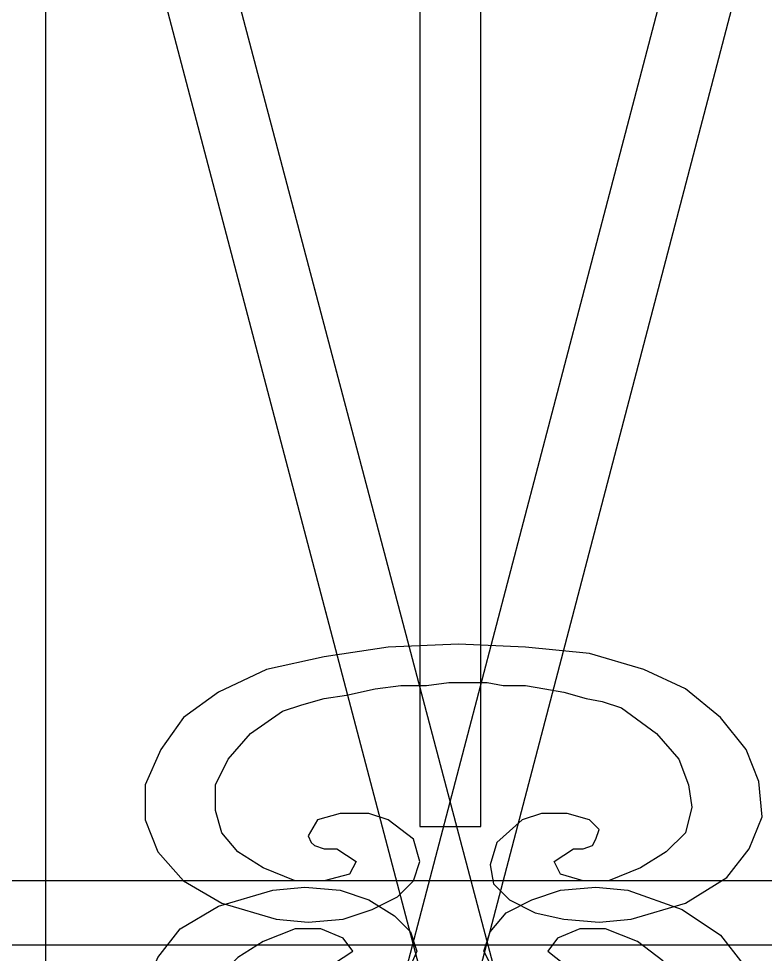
# Model space of a CAD drawing. Header units: centimetres. Extents: x -55 to 54, y -93 to 10.
# Drawn here: x -9.87 to 6.8, y -40.58 to -19.69 of the extents above; entities that cross this region are included whole.
import ezdxf

# ---------------------------------------------------------------- set-up
doc = ezdxf.new("R2010")
doc.units = ezdxf.units.CM
doc.header["$MEASUREMENT"] = 0
doc.layers.add('layer 1', color=7, linetype='Continuous')

msp = doc.modelspace()

# ---------------------------------------------------------------- linework, layer by layer
at = {"layer": 'layer 1', "color": 108}
for points, knots in [([(-10.69641, -4.8653), (-10.69641, -4.8653), (-9.26778, -4.8653), (-9.26778, -4.8653), (-9.26778, -4.8653), (-9.26778, -4.8653), (-9.26778, -73.22512), (-9.26778, -73.22512), (-9.26778, -73.22512), (-9.26778, -73.22512), (-10.69641, -73.22512), (-10.69641, -73.22512), (-10.69641, -73.22512), (-10.69641, -73.22512), (-10.69641, -4.8653), (-10.69641, -4.8653)], [0, 0, 0, 0, 0.25, 0.25, 0.25, 0.25, 0.5, 0.5, 0.5, 0.5, 0.75, 0.75, 0.75, 0.75, 1, 1, 1, 1]), ([(-27.9828, -7.07967), (-27.9828, -7.07967), (-26.55417, -6.15106), (-26.55417, -6.15106), (-26.55417, -6.15106), (-26.55417, -6.15106), (-9.48207, -72.22508), (-9.48207, -72.22508), (-9.48207, -72.22508), (-9.48207, -72.22508), (-10.98213, -73.08226), (-10.98213, -73.08226), (-10.98213, -73.08226), (-10.98213, -73.08226), (-27.9828, -7.07967), (-27.9828, -7.07967)], [0, 0, 0, 0, 0.25, 0.25, 0.25, 0.25, 0.5, 0.5, 0.5, 0.5, 0.75, 0.75, 0.75, 0.75, 1, 1, 1, 1]), ([(-9.7678, -7.29396), (-9.7678, -7.29396), (-8.33917, -6.50822), (-8.33917, -6.50822), (-8.33917, -6.50822), (-8.33917, -6.50822), (9.09008, -72.43938), (9.09008, -72.43938), (9.09008, -72.43938), (9.09008, -72.43938), (7.59002, -73.22512), (7.59002, -73.22512), (7.59002, -73.22512), (7.59002, -73.22512), (-9.7678, -7.29396), (-9.7678, -7.29396)], [0, 0, 0, 0, 0.25, 0.25, 0.25, 0.25, 0.5, 0.5, 0.5, 0.5, 0.75, 0.75, 0.75, 0.75, 1, 1, 1, 1]), ([(9.23295, -7.29396), (9.23295, -7.29396), (7.80432, -6.50822), (7.80432, -6.50822), (7.80432, -6.50822), (7.80432, -6.50822), (-9.48207, -72.43938), (-9.48207, -72.43938), (-9.48207, -72.43938), (-9.48207, -72.43938), (-8.05345, -73.29655), (-8.05345, -73.29655), (-8.05345, -73.29655), (-8.05345, -73.29655), (9.23295, -7.29396), (9.23295, -7.29396)], [0, 0, 0, 0, 0.25, 0.25, 0.25, 0.25, 0.5, 0.5, 0.5, 0.5, 0.75, 0.75, 0.75, 0.75, 1, 1, 1, 1]), ([(-0.91031, -16.22288), (-0.91031, -16.22288), (0.44689, -16.22288), (0.44689, -16.22288), (0.44689, -16.22288), (0.44689, -16.22288), (0.44689, -37.72373), (0.44689, -37.72373), (0.44689, -37.72373), (0.44689, -37.72373), (-0.91031, -37.72373), (-0.91031, -37.72373), (-0.91031, -37.72373), (-0.91031, -37.72373), (-0.91031, -16.22288), (-0.91031, -16.22288)], [0, 0, 0, 0, 0.25, 0.25, 0.25, 0.25, 0.5, 0.5, 0.5, 0.5, 0.75, 0.75, 0.75, 0.75, 1, 1, 1, 1]), ([(5.01849, -34.65218), (5.01849, -34.65218), (5.80424, -35.29506), (5.80424, -35.29506), (5.80424, -35.29506), (5.80424, -35.29506), (6.37569, -36.00938), (6.37569, -36.00938), (6.37569, -36.00938), (6.37569, -36.00938), (6.66142, -36.72369), (6.66142, -36.72369), (6.66142, -36.72369), (6.66142, -36.72369), (6.73285, -37.50943), (6.73285, -37.50943), (6.73285, -37.50943), (6.73285, -37.50943), (6.44712, -38.22375), (6.44712, -38.22375), (6.44712, -38.22375), (6.44712, -38.22375), (5.9471, -38.86663), (5.9471, -38.86663), (5.9471, -38.86663), (5.9471, -38.86663), (5.01849, -39.43808), (5.01849, -39.43808), (5.01849, -39.43808), (5.01849, -39.43808), (3.80416, -39.79524), (3.80416, -39.79524), (3.80416, -39.79524), (3.80416, -39.79524), (3.08985, -39.86667), (3.08985, -39.86667), (3.08985, -39.86667), (3.08985, -39.86667), (2.3041, -39.79524), (2.3041, -39.79524), (2.3041, -39.79524), (2.3041, -39.79524), (1.66122, -39.65238), (1.66122, -39.65238), (1.66122, -39.65238), (1.66122, -39.65238), (1.08977, -39.36665), (1.08977, -39.36665), (1.08977, -39.36665), (1.08977, -39.36665), (0.73261, -39.00949), (0.73261, -39.00949), (0.73261, -39.00949), (0.73261, -39.00949), (0.66118, -38.5809), (0.66118, -38.5809), (0.66118, -38.5809), (0.66118, -38.5809), (0.80404, -38.08089), (0.80404, -38.08089), (0.80404, -38.08089), (0.80404, -38.08089), (1.37549, -37.58087), (1.37549, -37.58087), (1.37549, -37.58087), (1.37549, -37.58087), (1.80408, -37.438), (1.80408, -37.438), (1.80408, -37.438), (1.80408, -37.438), (2.37553, -37.438), (2.37553, -37.438), (2.37553, -37.438), (2.37553, -37.438), (2.87555, -37.58087), (2.87555, -37.58087), (2.87555, -37.58087), (2.87555, -37.58087), (3.08985, -37.79516), (3.08985, -37.79516), (3.08985, -37.79516), (3.08985, -37.79516), (3.01842, -38.00945), (3.01842, -38.00945), (3.01842, -38.00945), (3.01842, -38.00945), (2.94698, -38.15232), (2.94698, -38.15232), (2.94698, -38.15232), (2.94698, -38.15232), (2.73269, -38.22375), (2.73269, -38.22375), (2.73269, -38.22375), (2.73269, -38.22375), (2.5184, -38.22375), (2.5184, -38.22375), (2.5184, -38.22375), (2.5184, -38.22375), (2.08981, -38.50947), (2.08981, -38.50947), (2.08981, -38.50947), (2.08981, -38.50947), (2.23267, -38.7952), (2.23267, -38.7952), (2.23267, -38.7952), (2.23267, -38.7952), (2.73269, -38.93806), (2.73269, -38.93806), (2.73269, -38.93806), (2.73269, -38.93806), (3.30414, -38.93806), (3.30414, -38.93806), (3.30414, -38.93806), (3.30414, -38.93806), (4.01846, -38.65234), (4.01846, -38.65234), (4.01846, -38.65234), (4.01846, -38.65234), (4.58991, -38.29518), (4.58991, -38.29518), (4.58991, -38.29518), (4.58991, -38.29518), (5.01849, -37.86659), (5.01849, -37.86659), (5.01849, -37.86659), (5.01849, -37.86659), (5.16136, -37.29514), (5.16136, -37.29514), (5.16136, -37.29514), (5.16136, -37.29514), (5.08993, -36.79512), (5.08993, -36.79512), (5.08993, -36.79512), (5.08993, -36.79512), (4.87563, -36.22367), (4.87563, -36.22367), (4.87563, -36.22367), (4.87563, -36.22367), (4.37561, -35.65222), (4.37561, -35.65222), (4.37561, -35.65222), (4.37561, -35.65222), (3.58987, -35.08077), (3.58987, -35.08077), (3.58987, -35.08077), (3.58987, -35.08077), (3.16128, -34.9379), (3.16128, -34.9379), (3.16128, -34.9379), (3.16128, -34.9379), (2.80412, -34.86647), (2.80412, -34.86647), (2.80412, -34.86647), (2.80412, -34.86647), (2.3041, -34.72361), (2.3041, -34.72361), (2.3041, -34.72361), (2.3041, -34.72361), (1.87551, -34.65218), (1.87551, -34.65218), (1.87551, -34.65218), (1.87551, -34.65218), (1.44693, -34.58075), (1.44693, -34.58075), (1.44693, -34.58075), (1.44693, -34.58075), (0.94691, -34.58075), (0.94691, -34.58075), (0.94691, -34.58075), (0.94691, -34.58075), (0.58975, -34.50932), (0.58975, -34.50932), (0.58975, -34.50932), (0.58975, -34.50932), (0.16116, -34.50932), (0.16116, -34.50932), (0.16116, -34.50932), (0.16116, -34.50932), (0.16116, -34.50932), (0.16116, -34.50932), (0.16116, -34.50932), (0.16116, -34.50932), (0.16116, -34.50932), (0.16116, -34.50932), (0.16116, -34.50932), (0.16116, -34.50932), (0.16116, -34.50932), (0.16116, -34.50932), (0.16116, -34.50932), (0.16116, -34.50932), (0.16116, -34.50932), (0.16116, -34.50932), (0.16116, -34.50932), (0.16116, -34.50932), (-0.26743, -34.50932), (-0.26743, -34.50932), (-0.26743, -34.50932), (-0.26743, -34.50932), (-0.76745, -34.58075), (-0.76745, -34.58075), (-0.76745, -34.58075), (-0.76745, -34.58075), (-1.3389, -34.58075), (-1.3389, -34.58075), (-1.3389, -34.58075), (-1.3389, -34.58075), (-1.91035, -34.65218), (-1.91035, -34.65218), (-1.91035, -34.65218), (-1.91035, -34.65218), (-2.55323, -34.79504), (-2.55323, -34.79504), (-2.55323, -34.79504), (-2.55323, -34.79504), (-3.05325, -34.86647), (-3.05325, -34.86647), (-3.05325, -34.86647), (-3.05325, -34.86647), (-3.55327, -35.00934), (-3.55327, -35.00934), (-3.55327, -35.00934), (-3.55327, -35.00934), (-3.98186, -35.1522), (-3.98186, -35.1522), (-3.98186, -35.1522), (-3.98186, -35.1522), (-4.69617, -35.65222), (-4.69617, -35.65222), (-4.69617, -35.65222), (-4.69617, -35.65222), (-5.19619, -36.22367), (-5.19619, -36.22367), (-5.19619, -36.22367), (-5.19619, -36.22367), (-5.48192, -36.79512), (-5.48192, -36.79512), (-5.48192, -36.79512), (-5.48192, -36.79512), (-5.48192, -37.36657), (-5.48192, -37.36657), (-5.48192, -37.36657), (-5.48192, -37.36657), (-5.33905, -37.86659), (-5.33905, -37.86659), (-5.33905, -37.86659), (-5.33905, -37.86659), (-4.9819, -38.29518), (-4.9819, -38.29518), (-4.9819, -38.29518), (-4.9819, -38.29518), (-4.41045, -38.65234), (-4.41045, -38.65234), (-4.41045, -38.65234), (-4.41045, -38.65234), (-3.69613, -38.93806), (-3.69613, -38.93806), (-3.69613, -38.93806), (-3.69613, -38.93806), (-3.05325, -38.93806), (-3.05325, -38.93806), (-3.05325, -38.93806), (-3.05325, -38.93806), (-2.4818, -38.7952), (-2.4818, -38.7952), (-2.4818, -38.7952), (-2.4818, -38.7952), (-2.33894, -38.50947), (-2.33894, -38.50947), (-2.33894, -38.50947), (-2.33894, -38.50947), (-2.76753, -38.22375), (-2.76753, -38.22375), (-2.76753, -38.22375), (-2.76753, -38.22375), (-3.05325, -38.22375), (-3.05325, -38.22375), (-3.05325, -38.22375), (-3.05325, -38.22375), (-3.26755, -38.15232), (-3.26755, -38.15232), (-3.26755, -38.15232), (-3.26755, -38.15232), (-3.33898, -38.08089), (-3.33898, -38.08089), (-3.33898, -38.08089), (-3.33898, -38.08089), (-3.41041, -37.93802), (-3.41041, -37.93802), (-3.41041, -37.93802), (-3.41041, -37.93802), (-3.19611, -37.58087), (-3.19611, -37.58087), (-3.19611, -37.58087), (-3.19611, -37.58087), (-2.69609, -37.438), (-2.69609, -37.438), (-2.69609, -37.438), (-2.69609, -37.438), (-2.05321, -37.438), (-2.05321, -37.438), (-2.05321, -37.438), (-2.05321, -37.438), (-1.62462, -37.58087), (-1.62462, -37.58087), (-1.62462, -37.58087), (-1.62462, -37.58087), (-1.05317, -38.00945), (-1.05317, -38.00945), (-1.05317, -38.00945), (-1.05317, -38.00945), (-0.91031, -38.50947), (-0.91031, -38.50947), (-0.91031, -38.50947), (-0.91031, -38.50947), (-1.05317, -38.93806), (-1.05317, -38.93806), (-1.05317, -38.93806), (-1.05317, -38.93806), (-1.41033, -39.29522), (-1.41033, -39.29522), (-1.41033, -39.29522), (-1.41033, -39.29522), (-1.98178, -39.58094), (-1.98178, -39.58094), (-1.98178, -39.58094), (-1.98178, -39.58094), (-2.62466, -39.79524), (-2.62466, -39.79524), (-2.62466, -39.79524), (-2.62466, -39.79524), (-3.41041, -39.86667), (-3.41041, -39.86667), (-3.41041, -39.86667), (-3.41041, -39.86667), (-4.12472, -39.79524), (-4.12472, -39.79524), (-4.12472, -39.79524), (-4.12472, -39.79524), (-5.33905, -39.43808), (-5.33905, -39.43808), (-5.33905, -39.43808), (-5.33905, -39.43808), (-6.19623, -38.93806), (-6.19623, -38.93806), (-6.19623, -38.93806), (-6.19623, -38.93806), (-6.76768, -38.29518), (-6.76768, -38.29518), (-6.76768, -38.29518), (-6.76768, -38.29518), (-7.05341, -37.58087), (-7.05341, -37.58087), (-7.05341, -37.58087), (-7.05341, -37.58087), (-7.05341, -36.79512), (-7.05341, -36.79512), (-7.05341, -36.79512), (-7.05341, -36.79512), (-6.69625, -36.00938), (-6.69625, -36.00938), (-6.69625, -36.00938), (-6.69625, -36.00938), (-6.19623, -35.29506), (-6.19623, -35.29506), (-6.19623, -35.29506), (-6.19623, -35.29506), (-5.41049, -34.72361), (-5.41049, -34.72361), (-5.41049, -34.72361), (-5.41049, -34.72361), (-4.33902, -34.22359), (-4.33902, -34.22359), (-4.33902, -34.22359), (-4.33902, -34.22359), (-3.05325, -33.93787), (-3.05325, -33.93787), (-3.05325, -33.93787), (-3.05325, -33.93787), (-1.62462, -33.72357), (-1.62462, -33.72357), (-1.62462, -33.72357), (-1.62462, -33.72357), (-0.05313, -33.65214), (-0.05313, -33.65214), (-0.05313, -33.65214), (-0.05313, -33.65214), (1.44693, -33.72357), (1.44693, -33.72357), (1.44693, -33.72357), (1.44693, -33.72357), (2.87555, -33.86643), (2.87555, -33.86643), (2.87555, -33.86643), (2.87555, -33.86643), (4.08989, -34.22359), (4.08989, -34.22359), (4.08989, -34.22359), (4.08989, -34.22359), (5.01849, -34.65218), (5.01849, -34.65218)], [0, 0, 0, 0, 0.01, 0.01, 0.01, 0.01, 0.02, 0.02, 0.02, 0.02, 0.03, 0.03, 0.03, 0.03, 0.04, 0.04, 0.04, 0.04, 0.05, 0.05, 0.05, 0.05, 0.06, 0.06, 0.06, 0.06, 0.07, 0.07, 0.07, 0.07, 0.08, 0.08, 0.08, 0.08, 0.09, 0.09, 0.09, 0.09, 0.1, 0.1, 0.1, 0.1, 0.11, 0.11, 0.11, 0.11, 0.12, 0.12, 0.12, 0.12, 0.13, 0.13, 0.13, 0.13, 0.14, 0.14, 0.14, 0.14, 0.15, 0.15, 0.15, 0.15, 0.16, 0.16, 0.16, 0.16, 0.17, 0.17, 0.17, 0.17, 0.18, 0.18, 0.18, 0.18, 0.19, 0.19, 0.19, 0.19, 0.2, 0.2, 0.2, 0.2, 0.21, 0.21, 0.21, 0.21, 0.22, 0.22, 0.22, 0.22, 0.23, 0.23, 0.23, 0.23, 0.24, 0.24, 0.24, 0.24, 0.25, 0.25, 0.25, 0.25, 0.26, 0.26, 0.26, 0.26, 0.27, 0.27, 0.27, 0.27, 0.28, 0.28, 0.28, 0.28, 0.29, 0.29, 0.29, 0.29, 0.3, 0.3, 0.3, 0.3, 0.31, 0.31, 0.31, 0.31, 0.32, 0.32, 0.32, 0.32, 0.33, 0.33, 0.33, 0.33, 0.34, 0.34, 0.34, 0.34, 0.35, 0.35, 0.35, 0.35, 0.36, 0.36, 0.36, 0.36, 0.37, 0.37, 0.37, 0.37, 0.38, 0.38, 0.38, 0.38, 0.39, 0.39, 0.39, 0.39, 0.4, 0.4, 0.4, 0.4, 0.41, 0.41, 0.41, 0.41, 0.42, 0.42, 0.42, 0.42, 0.43, 0.43, 0.43, 0.43, 0.44, 0.44, 0.44, 0.44, 0.45, 0.45, 0.45, 0.45, 0.46, 0.46, 0.46, 0.46, 0.47, 0.47, 0.47, 0.47, 0.48, 0.48, 0.48, 0.48, 0.49, 0.49, 0.49, 0.49, 0.5, 0.5, 0.5, 0.5, 0.51, 0.51, 0.51, 0.51, 0.52, 0.52, 0.52, 0.52, 0.53, 0.53, 0.53, 0.53, 0.54, 0.54, 0.54, 0.54, 0.55, 0.55, 0.55, 0.55, 0.56, 0.56, 0.56, 0.56, 0.57, 0.57, 0.57, 0.57, 0.58, 0.58, 0.58, 0.58, 0.59, 0.59, 0.59, 0.59, 0.6, 0.6, 0.6, 0.6, 0.61, 0.61, 0.61, 0.61, 0.62, 0.62, 0.62, 0.62, 0.63, 0.63, 0.63, 0.63, 0.64, 0.64, 0.64, 0.64, 0.65, 0.65, 0.65, 0.65, 0.66, 0.66, 0.66, 0.66, 0.67, 0.67, 0.67, 0.67, 0.68, 0.68, 0.68, 0.68, 0.69, 0.69, 0.69, 0.69, 0.7, 0.7, 0.7, 0.7, 0.71, 0.71, 0.71, 0.71, 0.72, 0.72, 0.72, 0.72, 0.73, 0.73, 0.73, 0.73, 0.74, 0.74, 0.74, 0.74, 0.75, 0.75, 0.75, 0.75, 0.76, 0.76, 0.76, 0.76, 0.77, 0.77, 0.77, 0.77, 0.78, 0.78, 0.78, 0.78, 0.79, 0.79, 0.79, 0.79, 0.8, 0.8, 0.8, 0.8, 0.81, 0.81, 0.81, 0.81, 0.82, 0.82, 0.82, 0.82, 0.83, 0.83, 0.83, 0.83, 0.84, 0.84, 0.84, 0.84, 0.85, 0.85, 0.85, 0.85, 0.86, 0.86, 0.86, 0.86, 0.87, 0.87, 0.87, 0.87, 0.88, 0.88, 0.88, 0.88, 0.89, 0.89, 0.89, 0.89, 0.9, 0.9, 0.9, 0.9, 0.91, 0.91, 0.91, 0.91, 0.92, 0.92, 0.92, 0.92, 0.93, 0.93, 0.93, 0.93, 0.94, 0.94, 0.94, 0.94, 0.95, 0.95, 0.95, 0.95, 0.96, 0.96, 0.96, 0.96, 0.97, 0.97, 0.97, 0.97, 0.98, 0.98, 0.98, 0.98, 0.99, 0.99, 0.99, 0.99, 1, 1, 1, 1]), ([(-48.05502, -38.93806), (-48.05502, -38.93806), (48.09161, -38.93806), (48.09161, -38.93806), (48.09161, -38.93806), (48.09161, -38.93806), (48.09161, -40.36669), (48.09161, -40.36669), (48.09161, -40.36669), (48.09161, -40.36669), (-48.05502, -40.36669), (-48.05502, -40.36669), (-48.05502, -40.36669), (-48.05502, -40.36669), (-48.05502, -38.93806), (-48.05502, -38.93806)], [0, 0, 0, 0, 0.25, 0.25, 0.25, 0.25, 0.5, 0.5, 0.5, 0.5, 0.75, 0.75, 0.75, 0.75, 1, 1, 1, 1]), ([(4.94706, -44.43828), (4.94706, -44.43828), (5.66138, -43.7954), (5.66138, -43.7954), (5.66138, -43.7954), (5.66138, -43.7954), (6.23283, -43.08108), (6.23283, -43.08108), (6.23283, -43.08108), (6.23283, -43.08108), (6.51855, -42.29534), (6.51855, -42.29534), (6.51855, -42.29534), (6.51855, -42.29534), (6.51855, -41.50959), (6.51855, -41.50959), (6.51855, -41.50959), (6.51855, -41.50959), (6.30426, -40.79528), (6.30426, -40.79528), (6.30426, -40.79528), (6.30426, -40.79528), (5.80424, -40.1524), (5.80424, -40.1524), (5.80424, -40.1524), (5.80424, -40.1524), (4.94706, -39.58094), (4.94706, -39.58094), (4.94706, -39.58094), (4.94706, -39.58094), (3.73273, -39.15236), (3.73273, -39.15236), (3.73273, -39.15236), (3.73273, -39.15236), (3.01842, -39.08092), (3.01842, -39.08092), (3.01842, -39.08092), (3.01842, -39.08092), (2.23267, -39.15236), (2.23267, -39.15236), (2.23267, -39.15236), (2.23267, -39.15236), (1.58979, -39.36665), (1.58979, -39.36665), (1.58979, -39.36665), (1.58979, -39.36665), (1.01834, -39.65238), (1.01834, -39.65238), (1.01834, -39.65238), (1.01834, -39.65238), (0.66118, -40.08096), (0.66118, -40.08096), (0.66118, -40.08096), (0.66118, -40.08096), (0.51832, -40.50955), (0.51832, -40.50955), (0.51832, -40.50955), (0.51832, -40.50955), (0.73261, -40.93814), (0.73261, -40.93814), (0.73261, -40.93814), (0.73261, -40.93814), (1.30406, -41.43816), (1.30406, -41.43816), (1.30406, -41.43816), (1.30406, -41.43816), (1.66122, -41.50959), (1.66122, -41.50959), (1.66122, -41.50959), (1.66122, -41.50959), (2.3041, -41.50959), (2.3041, -41.50959), (2.3041, -41.50959), (2.3041, -41.50959), (2.80412, -41.43816), (2.80412, -41.43816), (2.80412, -41.43816), (2.80412, -41.43816), (3.01842, -41.22387), (3.01842, -41.22387), (3.01842, -41.22387), (3.01842, -41.22387), (2.94698, -41.00957), (2.94698, -41.00957), (2.94698, -41.00957), (2.94698, -41.00957), (2.80412, -40.86671), (2.80412, -40.86671), (2.80412, -40.86671), (2.80412, -40.86671), (2.58983, -40.79528), (2.58983, -40.79528), (2.58983, -40.79528), (2.58983, -40.79528), (2.3041, -40.79528), (2.3041, -40.79528), (2.3041, -40.79528), (2.3041, -40.79528), (1.94695, -40.50955), (1.94695, -40.50955), (1.94695, -40.50955), (1.94695, -40.50955), (2.16124, -40.22383), (2.16124, -40.22383), (2.16124, -40.22383), (2.16124, -40.22383), (2.66126, -40.00953), (2.66126, -40.00953), (2.66126, -40.00953), (2.66126, -40.00953), (3.23271, -40.00953), (3.23271, -40.00953), (3.23271, -40.00953), (3.23271, -40.00953), (3.94702, -40.29526), (3.94702, -40.29526), (3.94702, -40.29526), (3.94702, -40.29526), (4.51847, -40.72385), (4.51847, -40.72385), (4.51847, -40.72385), (4.51847, -40.72385), (4.87563, -41.15243), (4.87563, -41.15243), (4.87563, -41.15243), (4.87563, -41.15243), (5.01849, -41.72389), (5.01849, -41.72389), (5.01849, -41.72389), (5.01849, -41.72389), (5.01849, -42.2239), (5.01849, -42.2239), (5.01849, -42.2239), (5.01849, -42.2239), (4.73277, -42.79536), (4.73277, -42.79536), (4.73277, -42.79536), (4.73277, -42.79536), (4.23275, -43.36681), (4.23275, -43.36681), (4.23275, -43.36681), (4.23275, -43.36681), (3.51844, -43.86683), (3.51844, -43.86683), (3.51844, -43.86683), (3.51844, -43.86683), (3.08985, -44.00969), (3.08985, -44.00969), (3.08985, -44.00969), (3.08985, -44.00969), (2.73269, -44.08112), (2.73269, -44.08112), (2.73269, -44.08112), (2.73269, -44.08112), (2.23267, -44.22398), (2.23267, -44.22398), (2.23267, -44.22398), (2.23267, -44.22398), (1.80408, -44.29541), (1.80408, -44.29541), (1.80408, -44.29541), (1.80408, -44.29541), (1.37549, -44.36685), (1.37549, -44.36685), (1.37549, -44.36685), (1.37549, -44.36685), (0.94691, -44.36685), (0.94691, -44.36685), (0.94691, -44.36685), (0.94691, -44.36685), (0.51832, -44.43828), (0.51832, -44.43828), (0.51832, -44.43828), (0.51832, -44.43828), (0.16116, -44.43828), (0.16116, -44.43828), (0.16116, -44.43828), (0.16116, -44.43828), (0.16116, -44.43828), (0.16116, -44.43828), (0.16116, -44.43828), (0.16116, -44.43828), (0.16116, -44.43828), (0.16116, -44.43828), (0.16116, -44.43828), (0.16116, -44.43828), (0.16116, -44.43828), (0.16116, -44.43828), (0.16116, -44.43828), (0.16116, -44.43828), (0.16116, -44.43828), (0.16116, -44.43828), (0.16116, -44.43828), (0.16116, -44.43828), (-0.26743, -44.43828), (-0.26743, -44.43828), (-0.26743, -44.43828), (-0.26743, -44.43828), (-0.83888, -44.43828), (-0.83888, -44.43828), (-0.83888, -44.43828), (-0.83888, -44.43828), (-1.41033, -44.36685), (-1.41033, -44.36685), (-1.41033, -44.36685), (-1.41033, -44.36685), (-1.98178, -44.36685), (-1.98178, -44.36685), (-1.98178, -44.36685), (-1.98178, -44.36685), (-2.62466, -44.22398), (-2.62466, -44.22398), (-2.62466, -44.22398), (-2.62466, -44.22398), (-3.12468, -44.15255), (-3.12468, -44.15255), (-3.12468, -44.15255), (-3.12468, -44.15255), (-3.6247, -44.00969), (-3.6247, -44.00969), (-3.6247, -44.00969), (-3.6247, -44.00969), (-3.98186, -43.86683), (-3.98186, -43.86683), (-3.98186, -43.86683), (-3.98186, -43.86683), (-4.7676, -43.29538), (-4.7676, -43.29538), (-4.7676, -43.29538), (-4.7676, -43.29538), (-5.26762, -42.72392), (-5.26762, -42.72392), (-5.26762, -42.72392), (-5.26762, -42.72392), (-5.48192, -42.15247), (-5.48192, -42.15247), (-5.48192, -42.15247), (-5.48192, -42.15247), (-5.55335, -41.58102), (-5.55335, -41.58102), (-5.55335, -41.58102), (-5.55335, -41.58102), (-5.41049, -41.081), (-5.41049, -41.081), (-5.41049, -41.081), (-5.41049, -41.081), (-4.9819, -40.65241), (-4.9819, -40.65241), (-4.9819, -40.65241), (-4.9819, -40.65241), (-4.41045, -40.29526), (-4.41045, -40.29526), (-4.41045, -40.29526), (-4.41045, -40.29526), (-3.69613, -40.00953), (-3.69613, -40.00953), (-3.69613, -40.00953), (-3.69613, -40.00953), (-3.12468, -40.00953), (-3.12468, -40.00953), (-3.12468, -40.00953), (-3.12468, -40.00953), (-2.62466, -40.22383), (-2.62466, -40.22383), (-2.62466, -40.22383), (-2.62466, -40.22383), (-2.41037, -40.50955), (-2.41037, -40.50955), (-2.41037, -40.50955), (-2.41037, -40.50955), (-2.83896, -40.79528), (-2.83896, -40.79528), (-2.83896, -40.79528), (-2.83896, -40.79528), (-3.12468, -40.79528), (-3.12468, -40.79528), (-3.12468, -40.79528), (-3.12468, -40.79528), (-3.26755, -40.86671), (-3.26755, -40.86671), (-3.26755, -40.86671), (-3.26755, -40.86671), (-3.41041, -41.00957), (-3.41041, -41.00957), (-3.41041, -41.00957), (-3.41041, -41.00957), (-3.48184, -41.15243), (-3.48184, -41.15243), (-3.48184, -41.15243), (-3.48184, -41.15243), (-3.26755, -41.43816), (-3.26755, -41.43816), (-3.26755, -41.43816), (-3.26755, -41.43816), (-2.76753, -41.58102), (-2.76753, -41.58102), (-2.76753, -41.58102), (-2.76753, -41.58102), (-2.19607, -41.58102), (-2.19607, -41.58102), (-2.19607, -41.58102), (-2.19607, -41.58102), (-1.76749, -41.43816), (-1.76749, -41.43816), (-1.76749, -41.43816), (-1.76749, -41.43816), (-1.19604, -41.00957), (-1.19604, -41.00957), (-1.19604, -41.00957), (-1.19604, -41.00957), (-0.98174, -40.50955), (-0.98174, -40.50955), (-0.98174, -40.50955), (-0.98174, -40.50955), (-1.1246, -40.08096), (-1.1246, -40.08096), (-1.1246, -40.08096), (-1.1246, -40.08096), (-1.48176, -39.72381), (-1.48176, -39.72381), (-1.48176, -39.72381), (-1.48176, -39.72381), (-2.05321, -39.36665), (-2.05321, -39.36665), (-2.05321, -39.36665), (-2.05321, -39.36665), (-2.69609, -39.15236), (-2.69609, -39.15236), (-2.69609, -39.15236), (-2.69609, -39.15236), (-3.48184, -39.08092), (-3.48184, -39.08092), (-3.48184, -39.08092), (-3.48184, -39.08092), (-4.19615, -39.15236), (-4.19615, -39.15236), (-4.19615, -39.15236), (-4.19615, -39.15236), (-5.41049, -39.50951), (-5.41049, -39.50951), (-5.41049, -39.50951), (-5.41049, -39.50951), (-6.26766, -40.00953), (-6.26766, -40.00953), (-6.26766, -40.00953), (-6.26766, -40.00953), (-6.76768, -40.65241), (-6.76768, -40.65241), (-6.76768, -40.65241), (-6.76768, -40.65241), (-7.05341, -41.36673), (-7.05341, -41.36673), (-7.05341, -41.36673), (-7.05341, -41.36673), (-7.05341, -42.15247), (-7.05341, -42.15247), (-7.05341, -42.15247), (-7.05341, -42.15247), (-6.69625, -42.93822), (-6.69625, -42.93822), (-6.69625, -42.93822), (-6.69625, -42.93822), (-6.19623, -43.65253), (-6.19623, -43.65253), (-6.19623, -43.65253), (-6.19623, -43.65253), (-5.41049, -44.29541), (-5.41049, -44.29541), (-5.41049, -44.29541), (-5.41049, -44.29541), (-4.41045, -44.79543), (-4.41045, -44.79543), (-4.41045, -44.79543), (-4.41045, -44.79543), (-3.12468, -45.08116), (-3.12468, -45.08116), (-3.12468, -45.08116), (-3.12468, -45.08116), (-1.69605, -45.29545), (-1.69605, -45.29545), (-1.69605, -45.29545), (-1.69605, -45.29545), (-0.196, -45.36689), (-0.196, -45.36689), (-0.196, -45.36689), (-0.196, -45.36689), (1.37549, -45.36689), (1.37549, -45.36689), (1.37549, -45.36689), (1.37549, -45.36689), (2.73269, -45.15259), (2.73269, -45.15259), (2.73269, -45.15259), (2.73269, -45.15259), (4.01846, -44.86687), (4.01846, -44.86687), (4.01846, -44.86687), (4.01846, -44.86687), (4.94706, -44.43828), (4.94706, -44.43828)], [0, 0, 0, 0, 0.01, 0.01, 0.01, 0.01, 0.02, 0.02, 0.02, 0.02, 0.03, 0.03, 0.03, 0.03, 0.04, 0.04, 0.04, 0.04, 0.05, 0.05, 0.05, 0.05, 0.06, 0.06, 0.06, 0.06, 0.07, 0.07, 0.07, 0.07, 0.08, 0.08, 0.08, 0.08, 0.09, 0.09, 0.09, 0.09, 0.1, 0.1, 0.1, 0.1, 0.11, 0.11, 0.11, 0.11, 0.12, 0.12, 0.12, 0.12, 0.13, 0.13, 0.13, 0.13, 0.14, 0.14, 0.14, 0.14, 0.15, 0.15, 0.15, 0.15, 0.16, 0.16, 0.16, 0.16, 0.17, 0.17, 0.17, 0.17, 0.18, 0.18, 0.18, 0.18, 0.19, 0.19, 0.19, 0.19, 0.2, 0.2, 0.2, 0.2, 0.21, 0.21, 0.21, 0.21, 0.22, 0.22, 0.22, 0.22, 0.23, 0.23, 0.23, 0.23, 0.24, 0.24, 0.24, 0.24, 0.25, 0.25, 0.25, 0.25, 0.26, 0.26, 0.26, 0.26, 0.27, 0.27, 0.27, 0.27, 0.28, 0.28, 0.28, 0.28, 0.29, 0.29, 0.29, 0.29, 0.3, 0.3, 0.3, 0.3, 0.31, 0.31, 0.31, 0.31, 0.32, 0.32, 0.32, 0.32, 0.33, 0.33, 0.33, 0.33, 0.34, 0.34, 0.34, 0.34, 0.35, 0.35, 0.35, 0.35, 0.36, 0.36, 0.36, 0.36, 0.37, 0.37, 0.37, 0.37, 0.38, 0.38, 0.38, 0.38, 0.39, 0.39, 0.39, 0.39, 0.4, 0.4, 0.4, 0.4, 0.41, 0.41, 0.41, 0.41, 0.42, 0.42, 0.42, 0.42, 0.43, 0.43, 0.43, 0.43, 0.44, 0.44, 0.44, 0.44, 0.45, 0.45, 0.45, 0.45, 0.46, 0.46, 0.46, 0.46, 0.47, 0.47, 0.47, 0.47, 0.48, 0.48, 0.48, 0.48, 0.49, 0.49, 0.49, 0.49, 0.5, 0.5, 0.5, 0.5, 0.51, 0.51, 0.51, 0.51, 0.52, 0.52, 0.52, 0.52, 0.53, 0.53, 0.53, 0.53, 0.54, 0.54, 0.54, 0.54, 0.55, 0.55, 0.55, 0.55, 0.56, 0.56, 0.56, 0.56, 0.57, 0.57, 0.57, 0.57, 0.58, 0.58, 0.58, 0.58, 0.59, 0.59, 0.59, 0.59, 0.6, 0.6, 0.6, 0.6, 0.61, 0.61, 0.61, 0.61, 0.62, 0.62, 0.62, 0.62, 0.63, 0.63, 0.63, 0.63, 0.64, 0.64, 0.64, 0.64, 0.65, 0.65, 0.65, 0.65, 0.66, 0.66, 0.66, 0.66, 0.67, 0.67, 0.67, 0.67, 0.68, 0.68, 0.68, 0.68, 0.69, 0.69, 0.69, 0.69, 0.7, 0.7, 0.7, 0.7, 0.71, 0.71, 0.71, 0.71, 0.72, 0.72, 0.72, 0.72, 0.73, 0.73, 0.73, 0.73, 0.74, 0.74, 0.74, 0.74, 0.75, 0.75, 0.75, 0.75, 0.76, 0.76, 0.76, 0.76, 0.77, 0.77, 0.77, 0.77, 0.78, 0.78, 0.78, 0.78, 0.79, 0.79, 0.79, 0.79, 0.8, 0.8, 0.8, 0.8, 0.81, 0.81, 0.81, 0.81, 0.82, 0.82, 0.82, 0.82, 0.83, 0.83, 0.83, 0.83, 0.84, 0.84, 0.84, 0.84, 0.85, 0.85, 0.85, 0.85, 0.86, 0.86, 0.86, 0.86, 0.87, 0.87, 0.87, 0.87, 0.88, 0.88, 0.88, 0.88, 0.89, 0.89, 0.89, 0.89, 0.9, 0.9, 0.9, 0.9, 0.91, 0.91, 0.91, 0.91, 0.92, 0.92, 0.92, 0.92, 0.93, 0.93, 0.93, 0.93, 0.94, 0.94, 0.94, 0.94, 0.95, 0.95, 0.95, 0.95, 0.96, 0.96, 0.96, 0.96, 0.97, 0.97, 0.97, 0.97, 0.98, 0.98, 0.98, 0.98, 0.99, 0.99, 0.99, 0.99, 1, 1, 1, 1])]:
    msp.add_open_spline(points, degree=3, knots=knots, dxfattribs=at)

doc.saveas('drawing.dxf')
